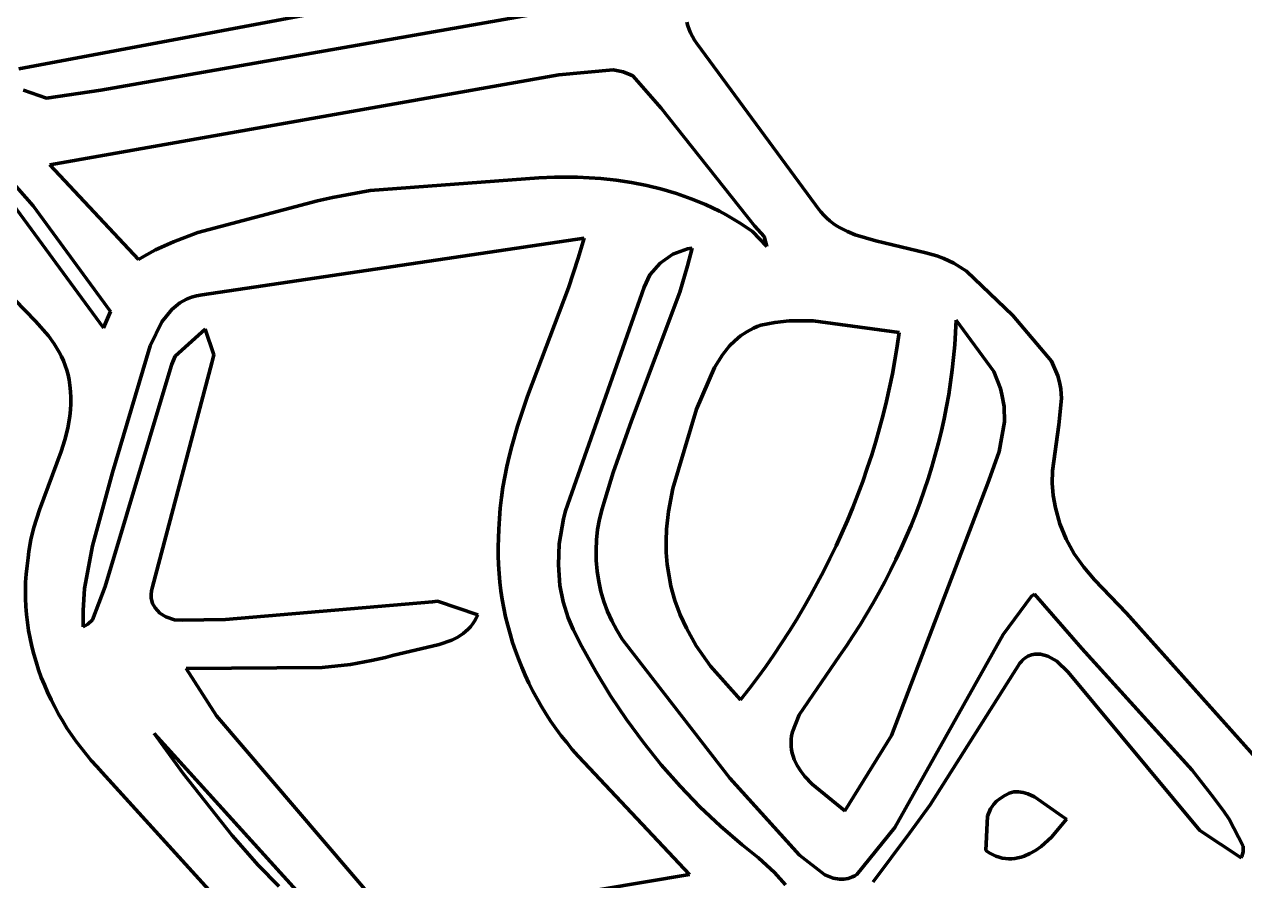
# Model space of a CAD drawing. Header units: millimetres. Extents: x 0 to 14, y 0 to 17.6.
# Drawn here: x 0.884 to 2.643, y 11.854 to 13.089 of the extents above; entities that cross this region are included whole.
import ezdxf

# ---------------------------------------------------------------- set-up
doc = ezdxf.new("R2010")
doc.units = ezdxf.units.MM
doc.layers.add('color#010506ff', color=7, linetype='CONTINUOUS', lineweight=100)
doc.layers.add('color#ffffffff', color=7, linetype='CONTINUOUS', lineweight=100)

msp = doc.modelspace()

# ---------------------------------------------------------------- linework, layer by layer
at = {"layer": 'color#010506ff'}
for p, q in [((1.4916, 13.1409), (0.8755, 13.0252)), ((0.9936, 12.9943), (1.6683, 13.1127)), ((1.839, 13.0926), (1.8405, 13.0873)), ((1.8405, 13.0873), (1.8423, 13.082)), ((1.8423, 13.082), (1.8445, 13.0768)), ((1.8445, 13.0768), (1.8471, 13.0716)), ((1.8471, 13.0716), (1.85, 13.0665)), ((1.85, 13.0665), (1.8534, 13.0615)), ((1.8534, 13.0615), (2.0247, 12.8288)), ((1.7326, 13.0234), (1.6543, 13.0162)), ((1.7471, 13.0205), (1.7326, 13.0234)), ((1.6543, 13.0162), (0.9202, 12.8866)), ((1.7578, 13.0166), (1.7471, 13.0205)), ((1.7613, 13.0149), (1.7578, 13.0166)), ((1.8022, 12.9685), (1.7613, 13.0149)), ((0.8822, 12.9945), (0.9155, 12.9827)), ((0.9155, 12.9827), (0.9936, 12.9943)), ((1.9364, 12.7985), (1.8022, 12.9685)), ((0.9202, 12.8866), (1.0481, 12.75)), ((0.8961, 12.8276), (0.8537, 12.8756)), ((1.3824, 12.8494), (1.6256, 12.868)), ((1.6256, 12.868), (1.6479, 12.8688)), ((1.6479, 12.8688), (1.6815, 12.8686)), ((1.6815, 12.8686), (1.715, 12.8666)), ((1.715, 12.8666), (1.7372, 12.8642)), ((0.8511, 12.8512), (0.9979, 12.6512)), ((1.3278, 12.8395), (1.3824, 12.8494)), ((1.7372, 12.8642), (1.7594, 12.8609)), ((1.7594, 12.8609), (1.7813, 12.8566)), ((1.7813, 12.8566), (1.8029, 12.8513)), ((1.8029, 12.8513), (1.8243, 12.845)), ((1.1335, 12.7888), (1.3062, 12.8345)), ((1.3062, 12.8345), (1.3278, 12.8395)), ((1.8243, 12.845), (1.8453, 12.8377)), ((1.8453, 12.8377), (1.8659, 12.8292)), ((1.008, 12.6748), (0.8961, 12.8276)), ((1.8659, 12.8292), (1.876, 12.8245)), ((1.876, 12.8245), (1.886, 12.8196)), ((1.886, 12.8196), (1.8958, 12.8143)), ((1.8958, 12.8143), (1.9055, 12.8088)), ((2.0247, 12.8288), (2.0284, 12.8234)), ((2.0284, 12.8234), (2.0323, 12.8185)), ((2.0323, 12.8185), (2.0364, 12.8139)), ((2.0364, 12.8139), (2.0408, 12.8096)), ((1.9055, 12.8088), (1.9151, 12.8029)), ((1.9151, 12.8029), (1.9245, 12.7967)), ((1.9245, 12.7967), (1.9338, 12.7902)), ((1.9504, 12.7833), (1.9364, 12.7985)), ((2.0408, 12.8096), (2.0453, 12.8057)), ((2.0453, 12.8057), (2.0501, 12.802)), ((2.0501, 12.802), (2.055, 12.7987)), ((2.055, 12.7987), (2.0601, 12.7956)), ((2.0601, 12.7956), (2.0708, 12.7902)), ((1.0985, 12.7755), (1.1335, 12.7888)), ((1.6907, 12.7809), (1.1398, 12.6988)), ((1.6824, 12.7519), (1.6907, 12.7809)), ((1.9338, 12.7902), (1.9546, 12.7687)), ((1.9546, 12.7687), (1.9504, 12.7833)), ((2.0708, 12.7902), (2.082, 12.7857)), ((2.082, 12.7857), (2.1117, 12.777)), ((2.1117, 12.777), (2.1837, 12.7595)), ((1.0563, 12.7548), (1.0729, 12.7638)), ((1.0729, 12.7638), (1.0985, 12.7755)), ((1.8402, 12.7652), (1.8188, 12.7576)), ((1.8401, 12.7406), (1.8466, 12.7662)), ((1.8466, 12.7662), (1.8402, 12.7652)), ((2.1837, 12.7595), (2.1891, 12.7583)), ((1.0481, 12.75), (1.0563, 12.7548)), ((1.6682, 12.7089), (1.6824, 12.7519)), ((1.8003, 12.7448), (1.7858, 12.7276)), ((1.8188, 12.7576), (1.8003, 12.7448)), ((2.1891, 12.7583), (2.1997, 12.7554)), ((2.1997, 12.7554), (2.2098, 12.7516)), ((2.2098, 12.7516), (2.2243, 12.7445)), ((2.2243, 12.7445), (2.2424, 12.733)), ((1.7858, 12.7276), (1.7776, 12.71)), ((1.8288, 12.7027), (1.8401, 12.7406)), ((2.2424, 12.733), (2.309, 12.6693)), ((0.8998, 12.6611), (0.8393, 12.7224)), ((1.6093, 12.5526), (1.6682, 12.7089)), ((1.7776, 12.71), (1.664, 12.3873)), ((1.1175, 12.6929), (1.1077, 12.6874)), ((1.1245, 12.6957), (1.1175, 12.6929)), ((1.1319, 12.6977), (1.1245, 12.6957)), ((1.1398, 12.6988), (1.1319, 12.6977)), ((1.7591, 12.5173), (1.8288, 12.7027)), ((0.9979, 12.6512), (1.008, 12.6748)), ((1.0961, 12.6777), (1.0816, 12.6598)), ((1.1077, 12.6874), (1.0961, 12.6777)), ((0.9183, 12.6396), (0.8998, 12.6611)), ((1.0816, 12.6598), (1.0651, 12.6253)), ((1.9455, 12.6551), (1.9402, 12.6531)), ((1.9661, 12.6591), (1.9455, 12.6551)), ((1.9867, 12.6613), (1.9661, 12.6591)), ((2.0213, 12.6616), (1.9867, 12.6613)), ((2.1453, 12.6447), (2.0213, 12.6616)), ((2.2274, 12.6625), (2.2266, 12.6445)), ((2.2819, 12.5885), (2.2274, 12.6625)), ((2.309, 12.6693), (2.3648, 12.6031)), ((0.9265, 12.6283), (0.9183, 12.6396)), ((1.1012, 12.6105), (1.1444, 12.6496)), ((1.1444, 12.6496), (1.1568, 12.6123)), ((1.9164, 12.6396), (1.9082, 12.6327)), ((1.9254, 12.6457), (1.9164, 12.6396)), ((1.9351, 12.6509), (1.9254, 12.6457)), ((1.9402, 12.6531), (1.9351, 12.6509)), ((2.1424, 12.6247), (2.1453, 12.6447)), ((2.2266, 12.6445), (2.2254, 12.6266)), ((0.9337, 12.6163), (0.9265, 12.6283)), ((1.0651, 12.6253), (1.0105, 12.4427)), ((1.9006, 12.6252), (1.8904, 12.6126)), ((1.9082, 12.6327), (1.9006, 12.6252)), ((2.1392, 12.6048), (2.1424, 12.6247)), ((2.2254, 12.6266), (2.2238, 12.6087)), ((0.9369, 12.6101), (0.9337, 12.6163)), ((0.9399, 12.6038), (0.9369, 12.6101)), ((0.9425, 12.5972), (0.9399, 12.6038)), ((1.1541, 12.6007), (1.0682, 12.2777)), ((1.0961, 12.5988), (1.1012, 12.6105)), ((1.1568, 12.6123), (1.1541, 12.6007)), ((1.8904, 12.6126), (1.8787, 12.5942)), ((2.1355, 12.585), (2.1392, 12.6048)), ((2.2238, 12.6087), (2.2218, 12.5908)), ((2.3648, 12.6031), (2.3739, 12.5823)), ((0.9447, 12.5904), (0.9425, 12.5972)), ((0.9466, 12.5835), (0.9447, 12.5904)), ((0.9481, 12.5763), (0.9466, 12.5835)), ((1, 12.2779), (1.0954, 12.5962)), ((1.0954, 12.5962), (1.0961, 12.5988)), ((1.8787, 12.5942), (1.8529, 12.5339)), ((2.1315, 12.5652), (2.1355, 12.585)), ((2.2218, 12.5908), (2.2194, 12.5731)), ((2.2913, 12.5639), (2.2819, 12.5885)), ((0.9492, 12.5688), (0.9481, 12.5763)), ((0.9502, 12.5597), (0.9492, 12.5688)), ((2.2194, 12.5731), (2.2167, 12.5553)), ((2.3739, 12.5823), (2.3766, 12.5729)), ((2.3766, 12.5729), (2.3783, 12.5635)), ((0.9506, 12.5507), (0.9502, 12.5597)), ((0.9505, 12.5417), (0.9506, 12.5507)), ((1.5949, 12.5095), (1.6093, 12.5526)), ((2.1271, 12.5456), (2.1315, 12.5652)), ((2.2167, 12.5553), (2.2135, 12.5377)), ((2.2935, 12.5553), (2.2913, 12.5639)), ((2.2967, 12.5378), (2.2935, 12.5553)), ((2.3793, 12.5494), (2.3754, 12.5116)), ((2.3783, 12.5635), (2.3793, 12.5494)), ((0.9491, 12.5241), (0.95, 12.5329)), ((0.95, 12.5329), (0.9505, 12.5417)), ((1.8529, 12.5339), (1.8186, 12.4196)), ((2.1223, 12.526), (2.1271, 12.5456)), ((2.2135, 12.5377), (2.21, 12.5201)), ((2.2972, 12.5159), (2.2967, 12.5378)), ((0.9461, 12.5068), (0.9478, 12.5154)), ((0.9478, 12.5154), (0.9491, 12.5241)), ((1.7326, 12.4425), (1.7591, 12.5173)), ((2.1171, 12.5065), (2.1223, 12.526)), ((2.21, 12.5201), (2.2061, 12.5026)), ((2.2894, 12.4727), (2.2972, 12.5159)), ((0.9419, 12.4897), (0.9461, 12.5068)), ((1.5866, 12.4805), (1.5949, 12.5095)), ((2.1115, 12.4872), (2.1171, 12.5065)), ((2.2061, 12.5026), (2.2019, 12.4852)), ((2.3754, 12.5116), (2.3663, 12.4452)), ((0.9367, 12.4727), (0.9419, 12.4897)), ((1.5828, 12.4658), (1.5866, 12.4805)), ((2.1056, 12.4679), (2.1115, 12.4872)), ((2.2019, 12.4852), (2.1973, 12.4679)), ((0.9052, 12.3889), (0.9367, 12.4727)), ((1.5795, 12.4511), (1.5828, 12.4658)), ((2.0993, 12.4488), (2.1056, 12.4679)), ((2.1973, 12.4679), (2.1923, 12.4507)), ((2.2745, 12.4312), (2.2894, 12.4727)), ((1.0105, 12.4427), (0.9817, 12.3366)), ((1.5764, 12.4363), (1.5795, 12.4511)), ((1.7214, 12.4045), (1.7326, 12.4425)), ((2.0927, 12.4298), (2.0993, 12.4488)), ((2.1923, 12.4507), (2.187, 12.4336)), ((2.3663, 12.4452), (2.366, 12.4271)), ((1.5738, 12.4214), (1.5764, 12.4363)), ((2.0857, 12.4109), (2.0927, 12.4298)), ((2.134, 12.063), (2.2745, 12.4312)), ((2.187, 12.4336), (2.1814, 12.4166)), ((2.366, 12.4271), (2.3675, 12.4092)), ((1.5717, 12.4064), (1.5738, 12.4214)), ((1.8186, 12.4196), (1.8125, 12.3861)), ((2.0783, 12.3921), (2.0857, 12.4109)), ((2.1814, 12.4166), (2.1754, 12.3997)), ((2.3675, 12.4092), (2.3706, 12.3916)), ((1.5687, 12.3761), (1.57, 12.3913)), ((1.57, 12.3913), (1.5717, 12.4064)), ((1.713, 12.3754), (1.7167, 12.3901)), ((1.7167, 12.3901), (1.7214, 12.4045)), ((2.0706, 12.3735), (2.0783, 12.3921)), ((2.1754, 12.3997), (2.1691, 12.3829)), ((2.3706, 12.3916), (2.3771, 12.3686)), ((0.8972, 12.3633), (0.9052, 12.3889)), ((1.568, 12.3607), (1.5687, 12.3761)), ((1.661, 12.3757), (1.655, 12.3399)), ((1.664, 12.3873), (1.661, 12.3757)), ((1.7103, 12.3605), (1.713, 12.3754)), ((1.8125, 12.3861), (1.8098, 12.3609)), ((2.0625, 12.3551), (2.0706, 12.3735)), ((2.1691, 12.3829), (2.1625, 12.3662)), ((0.893, 12.346), (0.8972, 12.3633)), ((1.5673, 12.348), (1.568, 12.3607)), ((1.7086, 12.3455), (1.7103, 12.3605)), ((1.8098, 12.3609), (1.8091, 12.344)), ((2.0542, 12.3367), (2.0625, 12.3551)), ((2.1625, 12.3662), (2.1555, 12.3497)), ((2.3771, 12.3686), (2.3862, 12.3464)), ((0.89, 12.3285), (0.8913, 12.3373)), ((0.8913, 12.3373), (0.893, 12.346)), ((0.9817, 12.3366), (0.9705, 12.275)), ((1.5669, 12.3352), (1.5673, 12.348)), ((1.655, 12.3399), (1.6537, 12.3096)), ((1.708, 12.3305), (1.7086, 12.3455)), ((1.8091, 12.344), (1.8094, 12.327)), ((2.0454, 12.3186), (2.0542, 12.3367)), ((2.1555, 12.3497), (2.1482, 12.3333)), ((2.3862, 12.3464), (2.3977, 12.3254)), ((0.8874, 12.3078), (0.8891, 12.3196)), ((0.8891, 12.3196), (0.89, 12.3285)), ((1.5669, 12.3225), (1.5669, 12.3352)), ((1.5673, 12.3097), (1.5669, 12.3225)), ((1.7083, 12.3154), (1.708, 12.3305)), ((1.8094, 12.327), (1.8108, 12.31)), ((2.1482, 12.3333), (2.1406, 12.3171)), ((2.3977, 12.3254), (2.4114, 12.3058)), ((0.8861, 12.2961), (0.8874, 12.3078)), ((1.5681, 12.297), (1.5673, 12.3097)), ((1.6537, 12.3096), (1.656, 12.2795)), ((1.7096, 12.3004), (1.7083, 12.3154)), ((1.8108, 12.31), (1.8133, 12.293)), ((2.0364, 12.3006), (2.0454, 12.3186)), ((2.1406, 12.3171), (2.1327, 12.301)), ((2.4114, 12.3058), (2.4272, 12.2877)), ((0.885, 12.2726), (0.8853, 12.2844)), ((0.8853, 12.2844), (0.8861, 12.2961)), ((1.5692, 12.2844), (1.5681, 12.297)), ((1.5708, 12.2718), (1.5692, 12.2844)), ((1.7119, 12.2855), (1.7096, 12.3004)), ((1.7152, 12.2708), (1.7119, 12.2855)), ((1.8133, 12.293), (1.8161, 12.2786)), ((2.027, 12.2827), (2.0364, 12.3006)), ((2.1245, 12.285), (2.116, 12.2692)), ((2.1327, 12.301), (2.1245, 12.285)), ((2.4272, 12.2877), (2.4732, 12.2397)), ((0.8851, 12.2609), (0.885, 12.2726)), ((0.9705, 12.275), (0.9682, 12.2437)), ((0.9817, 12.2301), (1, 12.2779)), ((1.0667, 12.2719), (1.0662, 12.2664)), ((1.0662, 12.2664), (1.0665, 12.2612)), ((1.0682, 12.2777), (1.0667, 12.2719)), ((1.5727, 12.2592), (1.5708, 12.2718)), ((1.656, 12.2795), (1.6607, 12.2558)), ((1.7194, 12.2563), (1.7152, 12.2708)), ((1.8161, 12.2786), (1.8218, 12.2577)), ((2.0173, 12.265), (2.027, 12.2827)), ((2.116, 12.2692), (2.1072, 12.2535)), ((2.3405, 12.2669), (2.3359, 12.2642)), ((2.4085, 12.1886), (2.3405, 12.2669)), ((0.8856, 12.2493), (0.8851, 12.2609)), ((0.8865, 12.2376), (0.8856, 12.2493)), ((1.0665, 12.2612), (1.0685, 12.2538)), ((1.0685, 12.2538), (1.0721, 12.2472)), ((1.1736, 12.2307), (1.4722, 12.2559)), ((1.4722, 12.2559), (1.4796, 12.2568)), ((1.4796, 12.2568), (1.5375, 12.2372)), ((1.575, 12.2467), (1.5727, 12.2592)), ((1.6607, 12.2558), (1.668, 12.2328)), ((1.7246, 12.2421), (1.7194, 12.2563)), ((1.8218, 12.2577), (1.8293, 12.2374)), ((2.0073, 12.2475), (2.0173, 12.265)), ((2.1072, 12.2535), (2.0981, 12.2381)), ((2.3359, 12.2642), (2.2952, 12.2088)), ((0.8879, 12.226), (0.8865, 12.2376)), ((0.9682, 12.2437), (0.9685, 12.2199)), ((1.0721, 12.2472), (1.0789, 12.2398)), ((1.0789, 12.2398), (1.0876, 12.2342)), ((1.0876, 12.2342), (1.1003, 12.2302)), ((1.5352, 12.2324), (1.5326, 12.2279)), ((1.5375, 12.2372), (1.5352, 12.2324)), ((1.5776, 12.2343), (1.575, 12.2467)), ((1.5806, 12.2219), (1.5776, 12.2343)), ((1.668, 12.2328), (1.6752, 12.2161)), ((1.7308, 12.2284), (1.7246, 12.2421)), ((1.8293, 12.2374), (1.8384, 12.2178)), ((1.997, 12.2302), (2.0073, 12.2475)), ((2.0981, 12.2381), (2.0888, 12.2228)), ((2.4732, 12.2397), (2.75, 11.9295)), ((0.8896, 12.2145), (0.8879, 12.226)), ((0.8917, 12.203), (0.8896, 12.2145)), ((0.9685, 12.2199), (0.9749, 12.2237)), ((0.9749, 12.2237), (0.9817, 12.2301)), ((1.1003, 12.2302), (1.1111, 12.2297)), ((1.1111, 12.2297), (1.1736, 12.2307)), ((1.5235, 12.2164), (1.52, 12.2132)), ((1.5268, 12.2199), (1.5235, 12.2164)), ((1.5298, 12.2237), (1.5268, 12.2199)), ((1.5326, 12.2279), (1.5298, 12.2237)), ((1.584, 12.2097), (1.5806, 12.2219)), ((1.6752, 12.2161), (1.6877, 12.1916)), ((1.7379, 12.215), (1.7308, 12.2284)), ((1.7459, 12.2022), (1.7379, 12.215)), ((1.8384, 12.2178), (1.8526, 12.1927)), ((1.9864, 12.2131), (1.997, 12.2302)), ((2.0888, 12.2228), (2.0791, 12.2076)), ((0.8943, 12.1917), (0.8917, 12.203)), ((1.5001, 12.2008), (1.4819, 12.1943)), ((1.5086, 12.2051), (1.5001, 12.2008)), ((1.5164, 12.2102), (1.5086, 12.2051)), ((1.52, 12.2132), (1.5164, 12.2102)), ((1.5877, 12.1975), (1.584, 12.2097)), ((1.5917, 12.1855), (1.5877, 12.1975)), ((1.7503, 12.196), (1.7459, 12.2022)), ((1.9008, 12.0017), (1.7503, 12.196)), ((1.9643, 12.1794), (1.9755, 12.1961)), ((1.9755, 12.1961), (1.9864, 12.2131)), ((2.0791, 12.2076), (2.0692, 12.1927)), ((2.2952, 12.2088), (2.1389, 11.9303)), ((0.8972, 12.1804), (0.8943, 12.1917)), ((0.9004, 12.1692), (0.8972, 12.1804)), ((1.4147, 12.1785), (1.4046, 12.1758)), ((1.4819, 12.1943), (1.4147, 12.1785)), ((1.5961, 12.1735), (1.5917, 12.1855)), ((1.6877, 12.1916), (1.7076, 12.1556)), ((1.8526, 12.1927), (1.8733, 12.163)), ((1.9527, 12.1628), (1.9643, 12.1794)), ((2.0692, 12.1927), (2.059, 12.1779)), ((2.3309, 12.1775), (2.3359, 12.1795)), ((2.3359, 12.1795), (2.3411, 12.1806)), ((2.3411, 12.1806), (2.3491, 12.1804)), ((2.3491, 12.1804), (2.3598, 12.1774)), ((2.5677, 12.013), (2.4085, 12.1886)), ((0.9041, 12.158), (0.9004, 12.1692)), ((1.313, 12.161), (1.1167, 12.1596)), ((1.3539, 12.1657), (1.313, 12.161)), ((1.3844, 12.1711), (1.3539, 12.1657)), ((1.4046, 12.1758), (1.3844, 12.1711)), ((1.6008, 12.1617), (1.5961, 12.1735)), ((1.6059, 12.1501), (1.6008, 12.1617)), ((1.8733, 12.163), (1.9165, 12.1144)), ((1.941, 12.1465), (1.9527, 12.1628)), ((2.059, 12.1779), (2.0011, 12.0931)), ((2.19, 11.9632), (2.3193, 12.1674)), ((2.3193, 12.1674), (2.3215, 12.17)), ((2.3215, 12.17), (2.3237, 12.1724)), ((2.3237, 12.1724), (2.3261, 12.1744)), ((2.3261, 12.1744), (2.3309, 12.1775)), ((2.3598, 12.1774), (2.3725, 12.1703)), ((2.3725, 12.1703), (2.3891, 12.1543)), ((0.908, 12.147), (0.9041, 12.158)), ((0.9124, 12.1362), (0.908, 12.147)), ((1.1167, 12.1596), (1.1606, 12.0915)), ((1.6113, 12.1386), (1.6059, 12.1501)), ((1.7076, 12.1556), (1.7291, 12.1205)), ((1.9289, 12.1303), (1.941, 12.1465)), ((2.3891, 12.1543), (2.5788, 11.9262)), ((0.917, 12.1254), (0.9124, 12.1362)), ((0.922, 12.1148), (0.917, 12.1254)), ((1.617, 12.1272), (1.6113, 12.1386)), ((1.623, 12.116), (1.617, 12.1272)), ((1.9165, 12.1144), (1.9289, 12.1303)), ((0.9273, 12.1044), (0.922, 12.1148)), ((1.6294, 12.105), (1.623, 12.116)), ((1.7291, 12.1205), (1.752, 12.0863)), ((0.9329, 12.094), (0.9273, 12.1044)), ((0.9388, 12.0839), (0.9329, 12.094)), ((1.1606, 12.0915), (1.3912, 11.8217)), ((1.636, 12.0941), (1.6294, 12.105)), ((1.643, 12.0835), (1.636, 12.0941)), ((2.0011, 12.0931), (1.9912, 12.0682)), ((0.945, 12.0739), (0.9388, 12.0839)), ((0.9515, 12.0642), (0.945, 12.0739)), ((1.6503, 12.073), (1.643, 12.0835)), ((1.6578, 12.0628), (1.6503, 12.073)), ((1.752, 12.0863), (1.7763, 12.0531)), ((0.9583, 12.0546), (0.9515, 12.0642)), ((1.0708, 12.0662), (1.1125, 12.0085)), ((1.3471, 11.7615), (1.0708, 12.0662)), ((1.6657, 12.0528), (1.6578, 12.0628)), ((1.9895, 12.0576), (1.9893, 12.0524)), ((1.9901, 12.0628), (1.9895, 12.0576)), ((1.9912, 12.0682), (1.9901, 12.0628)), ((2.0668, 11.9544), (2.134, 12.063)), ((0.9653, 12.0452), (0.9583, 12.0546)), ((0.9726, 12.036), (0.9653, 12.0452)), ((1.6738, 12.043), (1.6657, 12.0528)), ((1.6822, 12.0334), (1.6738, 12.043)), ((1.7763, 12.0531), (1.802, 12.021)), ((1.9893, 12.0524), (1.9895, 12.0474)), ((1.9895, 12.0474), (1.9901, 12.0426)), ((1.9901, 12.0426), (1.9911, 12.0378)), ((1.9911, 12.0378), (1.9924, 12.0332)), ((0.9801, 12.027), (0.9726, 12.036)), ((0.9879, 12.0183), (0.9801, 12.027)), ((1.6909, 12.0241), (1.6822, 12.0334)), ((1.843, 11.8624), (1.6909, 12.0241)), ((1.802, 12.021), (1.8292, 11.9901)), ((1.9924, 12.0332), (1.994, 12.0287)), ((1.994, 12.0287), (1.9981, 12.02)), ((1.9981, 12.02), (2.0033, 12.0117)), ((0.9959, 12.0098), (0.9879, 12.0183)), ((1.2361, 11.7458), (0.9959, 12.0098)), ((1.1125, 12.0085), (1.1831, 11.9189)), ((2.0033, 12.0117), (2.0094, 12.0038)), ((2.0094, 12.0038), (2.0198, 11.9927)), ((2.5953, 11.9782), (2.5677, 12.013)), ((1.8292, 11.9901), (1.8577, 11.9604)), ((2.0017, 11.8904), (1.9008, 12.0017)), ((2.0198, 11.9927), (2.0668, 11.9544)), ((2.2858, 11.9684), (2.2816, 11.9642)), ((2.2907, 11.9721), (2.2858, 11.9684)), ((2.2935, 11.9737), (2.2907, 11.9721)), ((2.2969, 11.9762), (2.2935, 11.9737)), ((2.3003, 11.9782), (2.2969, 11.9762)), ((2.3038, 11.9797), (2.3003, 11.9782)), ((2.3072, 11.9808), (2.3038, 11.9797)), ((2.3106, 11.9816), (2.3072, 11.9808)), ((2.3139, 11.9819), (2.3106, 11.9816)), ((2.3173, 11.982), (2.3139, 11.9819)), ((2.324, 11.9811), (2.3173, 11.982)), ((2.3307, 11.9791), (2.324, 11.9811)), ((2.3406, 11.9745), (2.3307, 11.9791)), ((2.3809, 11.946), (2.3406, 11.9745)), ((2.6129, 11.9543), (2.5953, 11.9782)), ((1.8577, 11.9604), (1.8875, 11.9321)), ((2.1602, 11.9224), (2.19, 11.9632)), ((2.2769, 11.9572), (2.2727, 11.9468)), ((2.2816, 11.9642), (2.2769, 11.9572)), ((2.6214, 11.9422), (2.6129, 11.9543)), ((1.8875, 11.9321), (1.9187, 11.9052)), ((2.2727, 11.9468), (2.2703, 11.897)), ((2.3648, 11.9162), (2.3866, 11.9424)), ((2.3866, 11.9424), (2.3809, 11.946)), ((2.6416, 11.9034), (2.6214, 11.9422)), ((1.1831, 11.9189), (1.2208, 11.8762)), ((2.1389, 11.9303), (2.0842, 11.8626)), ((2.1078, 11.8518), (2.1602, 11.9224)), ((2.35, 11.903), (2.3648, 11.9162)), ((2.5788, 11.9262), (2.6385, 11.8865)), ((1.9187, 11.9052), (1.9423, 11.8864)), ((2.2703, 11.897), (2.2751, 11.8939)), ((2.3339, 11.8927), (2.3421, 11.8974)), ((2.3421, 11.8974), (2.35, 11.903)), ((2.6414, 11.8951), (2.6416, 11.9034)), ((1.9423, 11.8864), (1.9653, 11.8652)), ((2.0382, 11.8622), (2.0017, 11.8904)), ((2.2751, 11.8939), (2.2798, 11.8913)), ((2.2798, 11.8913), (2.2846, 11.8892)), ((2.2846, 11.8892), (2.2893, 11.8875)), ((2.2893, 11.8875), (2.2939, 11.8863)), ((2.2939, 11.8863), (2.2985, 11.8856)), ((2.2985, 11.8856), (2.3031, 11.8852)), ((2.3031, 11.8852), (2.3077, 11.8853)), ((2.3077, 11.8853), (2.3122, 11.8857)), ((2.3122, 11.8857), (2.3166, 11.8865)), ((2.3166, 11.8865), (2.321, 11.8876)), ((2.321, 11.8876), (2.3254, 11.889)), ((2.3254, 11.889), (2.3339, 11.8927)), ((2.6385, 11.8865), (2.6395, 11.8887)), ((2.6395, 11.8887), (2.6414, 11.8951)), ((1.2208, 11.8762), (1.2504, 11.8455)), ((1.5111, 11.8071), (1.843, 11.8624)), ((1.9653, 11.8652), (1.9814, 11.8478)), ((2.0501, 11.8574), (2.0382, 11.8622)), ((2.0842, 11.8626), (2.0811, 11.8607)), ((2.0593, 11.8557), (2.0501, 11.8574)), ((2.0655, 11.8558), (2.0593, 11.8557)), ((2.0717, 11.8568), (2.0655, 11.8558)), ((2.078, 11.8591), (2.0717, 11.8568)), ((2.0811, 11.8607), (2.078, 11.8591))]:
    msp.add_line(p, q, dxfattribs=at)
at = {"layer": 'color#ffffffff'}
for p, q in [((0.8755, 13.0252), (1.4916, 13.1409)), ((1.6683, 13.1127), (0.9936, 12.9943)), ((1.8405, 13.0873), (1.839, 13.0926)), ((1.8423, 13.082), (1.8405, 13.0873)), ((1.8445, 13.0768), (1.8423, 13.082)), ((1.8471, 13.0716), (1.8445, 13.0768)), ((1.85, 13.0665), (1.8471, 13.0716)), ((1.8534, 13.0615), (1.85, 13.0665)), ((2.0247, 12.8288), (1.8534, 13.0615)), ((1.6543, 13.0162), (1.7326, 13.0234)), ((1.7326, 13.0234), (1.7471, 13.0205)), ((0.9202, 12.8866), (1.6543, 13.0162)), ((1.7471, 13.0205), (1.7578, 13.0166)), ((1.7578, 13.0166), (1.7613, 13.0149)), ((1.7613, 13.0149), (1.8022, 12.9685)), ((0.9155, 12.9827), (0.8822, 12.9945)), ((0.9936, 12.9943), (0.9155, 12.9827)), ((1.8022, 12.9685), (1.9364, 12.7985)), ((1.0481, 12.75), (0.9202, 12.8866)), ((0.8537, 12.8756), (0.8961, 12.8276)), ((1.6256, 12.868), (1.3824, 12.8494)), ((1.6479, 12.8688), (1.6256, 12.868)), ((1.6815, 12.8686), (1.6479, 12.8688)), ((1.715, 12.8666), (1.6815, 12.8686)), ((1.7372, 12.8642), (1.715, 12.8666)), ((0.9979, 12.6512), (0.8511, 12.8512)), ((1.3824, 12.8494), (1.3278, 12.8395)), ((1.7594, 12.8609), (1.7372, 12.8642)), ((1.7813, 12.8566), (1.7594, 12.8609)), ((1.8029, 12.8513), (1.7813, 12.8566)), ((1.8243, 12.845), (1.8029, 12.8513)), ((1.3062, 12.8345), (1.1335, 12.7888)), ((1.3278, 12.8395), (1.3062, 12.8345)), ((1.8453, 12.8377), (1.8243, 12.845)), ((1.8659, 12.8292), (1.8453, 12.8377)), ((0.8961, 12.8276), (1.008, 12.6748)), ((1.876, 12.8245), (1.8659, 12.8292)), ((1.886, 12.8196), (1.876, 12.8245)), ((1.8958, 12.8143), (1.886, 12.8196)), ((1.9055, 12.8088), (1.8958, 12.8143)), ((2.0284, 12.8234), (2.0247, 12.8288)), ((2.0323, 12.8185), (2.0284, 12.8234)), ((2.0364, 12.8139), (2.0323, 12.8185)), ((2.0408, 12.8096), (2.0364, 12.8139)), ((1.9151, 12.8029), (1.9055, 12.8088)), ((1.9245, 12.7967), (1.9151, 12.8029)), ((1.9338, 12.7902), (1.9245, 12.7967)), ((1.9364, 12.7985), (1.9504, 12.7833)), ((2.0453, 12.8057), (2.0408, 12.8096)), ((2.0501, 12.802), (2.0453, 12.8057)), ((2.055, 12.7987), (2.0501, 12.802)), ((2.0601, 12.7956), (2.055, 12.7987)), ((2.0708, 12.7902), (2.0601, 12.7956)), ((1.1335, 12.7888), (1.0985, 12.7755)), ((1.1398, 12.6988), (1.6907, 12.7809)), ((1.6907, 12.7809), (1.6824, 12.7519)), ((1.9546, 12.7687), (1.9338, 12.7902)), ((1.9504, 12.7833), (1.9546, 12.7687)), ((2.082, 12.7857), (2.0708, 12.7902)), ((2.1117, 12.777), (2.082, 12.7857)), ((2.1837, 12.7595), (2.1117, 12.777)), ((1.0729, 12.7638), (1.0563, 12.7548)), ((1.0985, 12.7755), (1.0729, 12.7638)), ((1.8188, 12.7576), (1.8402, 12.7652)), ((1.8466, 12.7662), (1.8401, 12.7406)), ((1.8402, 12.7652), (1.8466, 12.7662)), ((2.1891, 12.7583), (2.1837, 12.7595)), ((1.0563, 12.7548), (1.0481, 12.75)), ((1.6824, 12.7519), (1.6682, 12.7089)), ((1.7858, 12.7276), (1.8003, 12.7448)), ((1.8003, 12.7448), (1.8188, 12.7576)), ((2.1997, 12.7554), (2.1891, 12.7583)), ((2.2098, 12.7516), (2.1997, 12.7554)), ((2.2243, 12.7445), (2.2098, 12.7516)), ((2.2424, 12.733), (2.2243, 12.7445)), ((1.7776, 12.71), (1.7858, 12.7276)), ((1.8401, 12.7406), (1.8288, 12.7027)), ((2.309, 12.6693), (2.2424, 12.733)), ((0.8393, 12.7224), (0.8998, 12.6611)), ((1.6682, 12.7089), (1.6093, 12.5526)), ((1.664, 12.3873), (1.7776, 12.71)), ((1.1077, 12.6874), (1.1175, 12.6929)), ((1.1175, 12.6929), (1.1245, 12.6957)), ((1.1245, 12.6957), (1.1319, 12.6977)), ((1.1319, 12.6977), (1.1398, 12.6988)), ((1.8288, 12.7027), (1.7591, 12.5173)), ((1.008, 12.6748), (0.9979, 12.6512)), ((1.0816, 12.6598), (1.0961, 12.6777)), ((1.0961, 12.6777), (1.1077, 12.6874)), ((0.8998, 12.6611), (0.9183, 12.6396)), ((1.0651, 12.6253), (1.0816, 12.6598)), ((1.9402, 12.6531), (1.9455, 12.6551)), ((1.9455, 12.6551), (1.9661, 12.6591)), ((1.9661, 12.6591), (1.9867, 12.6613)), ((1.9867, 12.6613), (2.0213, 12.6616)), ((2.0213, 12.6616), (2.1453, 12.6447)), ((2.2266, 12.6445), (2.2274, 12.6625)), ((2.2274, 12.6625), (2.2819, 12.5885)), ((2.3648, 12.6031), (2.309, 12.6693)), ((0.9183, 12.6396), (0.9265, 12.6283)), ((1.1444, 12.6496), (1.1012, 12.6105)), ((1.1568, 12.6123), (1.1444, 12.6496)), ((1.9082, 12.6327), (1.9164, 12.6396)), ((1.9164, 12.6396), (1.9254, 12.6457)), ((1.9254, 12.6457), (1.9351, 12.6509)), ((1.9351, 12.6509), (1.9402, 12.6531)), ((2.1453, 12.6447), (2.1424, 12.6247)), ((2.2254, 12.6266), (2.2266, 12.6445)), ((0.9265, 12.6283), (0.9337, 12.6163)), ((1.0105, 12.4427), (1.0651, 12.6253)), ((1.8904, 12.6126), (1.9006, 12.6252)), ((1.9006, 12.6252), (1.9082, 12.6327)), ((2.1424, 12.6247), (2.1392, 12.6048)), ((2.2238, 12.6087), (2.2254, 12.6266)), ((0.9337, 12.6163), (0.9369, 12.6101)), ((0.9369, 12.6101), (0.9399, 12.6038)), ((0.9399, 12.6038), (0.9425, 12.5972)), ((1.0682, 12.2777), (1.1541, 12.6007)), ((1.1012, 12.6105), (1.0961, 12.5988)), ((1.1541, 12.6007), (1.1568, 12.6123)), ((1.8787, 12.5942), (1.8904, 12.6126)), ((2.1392, 12.6048), (2.1355, 12.585)), ((2.2218, 12.5908), (2.2238, 12.6087)), ((2.3739, 12.5823), (2.3648, 12.6031)), ((0.9425, 12.5972), (0.9447, 12.5904)), ((0.9447, 12.5904), (0.9466, 12.5835)), ((0.9466, 12.5835), (0.9481, 12.5763)), ((1.0954, 12.5962), (1, 12.2779)), ((1.0961, 12.5988), (1.0954, 12.5962)), ((1.8529, 12.5339), (1.8787, 12.5942)), ((2.1355, 12.585), (2.1315, 12.5652)), ((2.2194, 12.5731), (2.2218, 12.5908)), ((2.2819, 12.5885), (2.2913, 12.5639)), ((0.9481, 12.5763), (0.9492, 12.5688)), ((0.9492, 12.5688), (0.9502, 12.5597)), ((2.2167, 12.5553), (2.2194, 12.5731)), ((2.3766, 12.5729), (2.3739, 12.5823)), ((2.3783, 12.5635), (2.3766, 12.5729)), ((0.9502, 12.5597), (0.9506, 12.5507)), ((0.9506, 12.5507), (0.9505, 12.5417)), ((1.6093, 12.5526), (1.5949, 12.5095)), ((2.1315, 12.5652), (2.1271, 12.5456)), ((2.2135, 12.5377), (2.2167, 12.5553)), ((2.2913, 12.5639), (2.2935, 12.5553)), ((2.2935, 12.5553), (2.2967, 12.5378)), ((2.3754, 12.5116), (2.3793, 12.5494)), ((2.3793, 12.5494), (2.3783, 12.5635)), ((0.95, 12.5329), (0.9491, 12.5241)), ((0.9505, 12.5417), (0.95, 12.5329)), ((1.8186, 12.4196), (1.8529, 12.5339)), ((2.1271, 12.5456), (2.1223, 12.526)), ((2.21, 12.5201), (2.2135, 12.5377)), ((2.2967, 12.5378), (2.2972, 12.5159)), ((0.9478, 12.5154), (0.9461, 12.5068)), ((0.9491, 12.5241), (0.9478, 12.5154)), ((1.7591, 12.5173), (1.7326, 12.4425)), ((2.1223, 12.526), (2.1171, 12.5065)), ((2.2061, 12.5026), (2.21, 12.5201)), ((2.2972, 12.5159), (2.2894, 12.4727)), ((0.9461, 12.5068), (0.9419, 12.4897)), ((1.5949, 12.5095), (1.5866, 12.4805)), ((2.1171, 12.5065), (2.1115, 12.4872)), ((2.2019, 12.4852), (2.2061, 12.5026)), ((2.3663, 12.4452), (2.3754, 12.5116)), ((0.9419, 12.4897), (0.9367, 12.4727)), ((1.5866, 12.4805), (1.5828, 12.4658)), ((2.1115, 12.4872), (2.1056, 12.4679)), ((2.1973, 12.4679), (2.2019, 12.4852)), ((0.9367, 12.4727), (0.9052, 12.3889)), ((1.5828, 12.4658), (1.5795, 12.4511)), ((2.1056, 12.4679), (2.0993, 12.4488)), ((2.1923, 12.4507), (2.1973, 12.4679)), ((2.2894, 12.4727), (2.2745, 12.4312)), ((0.9817, 12.3366), (1.0105, 12.4427)), ((1.5795, 12.4511), (1.5764, 12.4363)), ((1.7326, 12.4425), (1.7214, 12.4045)), ((2.0993, 12.4488), (2.0927, 12.4298)), ((2.187, 12.4336), (2.1923, 12.4507)), ((2.366, 12.4271), (2.3663, 12.4452)), ((1.5764, 12.4363), (1.5738, 12.4214)), ((2.0927, 12.4298), (2.0857, 12.4109)), ((2.2745, 12.4312), (2.134, 12.063)), ((2.1814, 12.4166), (2.187, 12.4336)), ((2.3675, 12.4092), (2.366, 12.4271)), ((1.5738, 12.4214), (1.5717, 12.4064)), ((1.8125, 12.3861), (1.8186, 12.4196)), ((2.0857, 12.4109), (2.0783, 12.3921)), ((2.1754, 12.3997), (2.1814, 12.4166)), ((2.3706, 12.3916), (2.3675, 12.4092)), ((1.57, 12.3913), (1.5687, 12.3761)), ((1.5717, 12.4064), (1.57, 12.3913)), ((1.7167, 12.3901), (1.713, 12.3754)), ((1.7214, 12.4045), (1.7167, 12.3901)), ((2.0783, 12.3921), (2.0706, 12.3735)), ((2.1691, 12.3829), (2.1754, 12.3997)), ((2.3771, 12.3686), (2.3706, 12.3916)), ((0.9052, 12.3889), (0.8972, 12.3633)), ((1.5687, 12.3761), (1.568, 12.3607)), ((1.655, 12.3399), (1.661, 12.3757)), ((1.661, 12.3757), (1.664, 12.3873)), ((1.713, 12.3754), (1.7103, 12.3605)), ((1.8098, 12.3609), (1.8125, 12.3861)), ((2.0706, 12.3735), (2.0625, 12.3551)), ((2.1625, 12.3662), (2.1691, 12.3829)), ((0.8972, 12.3633), (0.893, 12.346)), ((1.568, 12.3607), (1.5673, 12.348)), ((1.7103, 12.3605), (1.7086, 12.3455)), ((1.8091, 12.344), (1.8098, 12.3609)), ((2.0625, 12.3551), (2.0542, 12.3367)), ((2.1555, 12.3497), (2.1625, 12.3662)), ((2.3862, 12.3464), (2.3771, 12.3686)), ((0.8913, 12.3373), (0.89, 12.3285)), ((0.893, 12.346), (0.8913, 12.3373)), ((0.9705, 12.275), (0.9817, 12.3366)), ((1.5673, 12.348), (1.5669, 12.3352)), ((1.6537, 12.3096), (1.655, 12.3399)), ((1.7086, 12.3455), (1.708, 12.3305)), ((1.8094, 12.327), (1.8091, 12.344)), ((2.0542, 12.3367), (2.0454, 12.3186)), ((2.1482, 12.3333), (2.1555, 12.3497)), ((2.3977, 12.3254), (2.3862, 12.3464)), ((0.8891, 12.3196), (0.8874, 12.3078)), ((0.89, 12.3285), (0.8891, 12.3196)), ((1.5669, 12.3352), (1.5669, 12.3225)), ((1.5669, 12.3225), (1.5673, 12.3097)), ((1.708, 12.3305), (1.7083, 12.3154)), ((1.8108, 12.31), (1.8094, 12.327)), ((2.1406, 12.3171), (2.1482, 12.3333)), ((2.4114, 12.3058), (2.3977, 12.3254)), ((0.8874, 12.3078), (0.8861, 12.2961)), ((1.5673, 12.3097), (1.5681, 12.297)), ((1.656, 12.2795), (1.6537, 12.3096)), ((1.7083, 12.3154), (1.7096, 12.3004)), ((1.8133, 12.293), (1.8108, 12.31)), ((2.0454, 12.3186), (2.0364, 12.3006)), ((2.1327, 12.301), (2.1406, 12.3171)), ((2.4272, 12.2877), (2.4114, 12.3058)), ((0.8853, 12.2844), (0.885, 12.2726)), ((0.8861, 12.2961), (0.8853, 12.2844)), ((1.5681, 12.297), (1.5692, 12.2844)), ((1.5692, 12.2844), (1.5708, 12.2718)), ((1.7096, 12.3004), (1.7119, 12.2855)), ((1.7119, 12.2855), (1.7152, 12.2708)), ((1.8161, 12.2786), (1.8133, 12.293)), ((2.0364, 12.3006), (2.027, 12.2827)), ((2.116, 12.2692), (2.1245, 12.285)), ((2.1245, 12.285), (2.1327, 12.301)), ((2.4732, 12.2397), (2.4272, 12.2877)), ((0.885, 12.2726), (0.8851, 12.2609)), ((0.9682, 12.2437), (0.9705, 12.275)), ((1, 12.2779), (0.9817, 12.2301)), ((1.0662, 12.2664), (1.0667, 12.2719)), ((1.0665, 12.2612), (1.0662, 12.2664)), ((1.0667, 12.2719), (1.0682, 12.2777)), ((1.5708, 12.2718), (1.5727, 12.2592)), ((1.6607, 12.2558), (1.656, 12.2795)), ((1.7152, 12.2708), (1.7194, 12.2563)), ((1.8218, 12.2577), (1.8161, 12.2786)), ((2.027, 12.2827), (2.0173, 12.265)), ((2.1072, 12.2535), (2.116, 12.2692)), ((2.3359, 12.2642), (2.3405, 12.2669)), ((2.3405, 12.2669), (2.4085, 12.1886)), ((0.8851, 12.2609), (0.8856, 12.2493)), ((0.8856, 12.2493), (0.8865, 12.2376)), ((1.0685, 12.2538), (1.0665, 12.2612)), ((1.0721, 12.2472), (1.0685, 12.2538)), ((1.4722, 12.2559), (1.1736, 12.2307)), ((1.4796, 12.2568), (1.4722, 12.2559)), ((1.5375, 12.2372), (1.4796, 12.2568)), ((1.5727, 12.2592), (1.575, 12.2467)), ((1.668, 12.2328), (1.6607, 12.2558)), ((1.7194, 12.2563), (1.7246, 12.2421)), ((1.8293, 12.2374), (1.8218, 12.2577)), ((2.0173, 12.265), (2.0073, 12.2475)), ((2.0981, 12.2381), (2.1072, 12.2535)), ((2.2952, 12.2088), (2.3359, 12.2642)), ((0.8865, 12.2376), (0.8879, 12.226)), ((0.9685, 12.2199), (0.9682, 12.2437)), ((1.0789, 12.2398), (1.0721, 12.2472)), ((1.0876, 12.2342), (1.0789, 12.2398)), ((1.1003, 12.2302), (1.0876, 12.2342)), ((1.5326, 12.2279), (1.5352, 12.2324)), ((1.5352, 12.2324), (1.5375, 12.2372)), ((1.575, 12.2467), (1.5776, 12.2343)), ((1.5776, 12.2343), (1.5806, 12.2219)), ((1.6752, 12.2161), (1.668, 12.2328)), ((1.7246, 12.2421), (1.7308, 12.2284)), ((1.8384, 12.2178), (1.8293, 12.2374)), ((2.0073, 12.2475), (1.997, 12.2302)), ((2.0888, 12.2228), (2.0981, 12.2381)), ((2.75, 11.9295), (2.4732, 12.2397)), ((0.8879, 12.226), (0.8896, 12.2145)), ((0.8896, 12.2145), (0.8917, 12.203)), ((0.9749, 12.2237), (0.9685, 12.2199)), ((0.9817, 12.2301), (0.9749, 12.2237)), ((1.1111, 12.2297), (1.1003, 12.2302)), ((1.1736, 12.2307), (1.1111, 12.2297)), ((1.52, 12.2132), (1.5235, 12.2164)), ((1.5235, 12.2164), (1.5268, 12.2199)), ((1.5268, 12.2199), (1.5298, 12.2237)), ((1.5298, 12.2237), (1.5326, 12.2279)), ((1.5806, 12.2219), (1.584, 12.2097)), ((1.6877, 12.1916), (1.6752, 12.2161)), ((1.7308, 12.2284), (1.7379, 12.215)), ((1.7379, 12.215), (1.7459, 12.2022)), ((1.8526, 12.1927), (1.8384, 12.2178)), ((1.997, 12.2302), (1.9864, 12.2131)), ((2.0791, 12.2076), (2.0888, 12.2228)), ((0.8917, 12.203), (0.8943, 12.1917)), ((1.4819, 12.1943), (1.5001, 12.2008)), ((1.5001, 12.2008), (1.5086, 12.2051)), ((1.5086, 12.2051), (1.5164, 12.2102)), ((1.5164, 12.2102), (1.52, 12.2132)), ((1.584, 12.2097), (1.5877, 12.1975)), ((1.5877, 12.1975), (1.5917, 12.1855)), ((1.7459, 12.2022), (1.7503, 12.196)), ((1.7503, 12.196), (1.9008, 12.0017)), ((1.9755, 12.1961), (1.9643, 12.1794)), ((1.9864, 12.2131), (1.9755, 12.1961)), ((2.0692, 12.1927), (2.0791, 12.2076)), ((2.1389, 11.9303), (2.2952, 12.2088)), ((0.8943, 12.1917), (0.8972, 12.1804)), ((0.8972, 12.1804), (0.9004, 12.1692)), ((1.4046, 12.1758), (1.4147, 12.1785)), ((1.4147, 12.1785), (1.4819, 12.1943)), ((1.5917, 12.1855), (1.5961, 12.1735)), ((1.7076, 12.1556), (1.6877, 12.1916)), ((1.8733, 12.163), (1.8526, 12.1927)), ((1.9643, 12.1794), (1.9527, 12.1628)), ((2.059, 12.1779), (2.0692, 12.1927)), ((2.3359, 12.1795), (2.3309, 12.1775)), ((2.3411, 12.1806), (2.3359, 12.1795)), ((2.3491, 12.1804), (2.3411, 12.1806)), ((2.3598, 12.1774), (2.3491, 12.1804)), ((2.4085, 12.1886), (2.5677, 12.013)), ((0.9004, 12.1692), (0.9041, 12.158)), ((1.1167, 12.1596), (1.313, 12.161)), ((1.313, 12.161), (1.3539, 12.1657)), ((1.3539, 12.1657), (1.3844, 12.1711)), ((1.3844, 12.1711), (1.4046, 12.1758)), ((1.5961, 12.1735), (1.6008, 12.1617)), ((1.6008, 12.1617), (1.6059, 12.1501)), ((1.9165, 12.1144), (1.8733, 12.163)), ((1.9527, 12.1628), (1.941, 12.1465)), ((2.0011, 12.0931), (2.059, 12.1779)), ((2.3193, 12.1674), (2.19, 11.9632)), ((2.3215, 12.17), (2.3193, 12.1674)), ((2.3237, 12.1724), (2.3215, 12.17)), ((2.3261, 12.1744), (2.3237, 12.1724)), ((2.3309, 12.1775), (2.3261, 12.1744)), ((2.3725, 12.1703), (2.3598, 12.1774)), ((2.3891, 12.1543), (2.3725, 12.1703)), ((0.9041, 12.158), (0.908, 12.147)), ((0.908, 12.147), (0.9124, 12.1362)), ((1.1606, 12.0915), (1.1167, 12.1596)), ((1.6059, 12.1501), (1.6113, 12.1386)), ((1.7291, 12.1205), (1.7076, 12.1556)), ((1.941, 12.1465), (1.9289, 12.1303)), ((2.5788, 11.9262), (2.3891, 12.1543)), ((0.9124, 12.1362), (0.917, 12.1254)), ((0.917, 12.1254), (0.922, 12.1148)), ((1.6113, 12.1386), (1.617, 12.1272)), ((1.617, 12.1272), (1.623, 12.116)), ((1.9289, 12.1303), (1.9165, 12.1144)), ((0.922, 12.1148), (0.9273, 12.1044)), ((1.623, 12.116), (1.6294, 12.105)), ((1.752, 12.0863), (1.7291, 12.1205)), ((0.9273, 12.1044), (0.9329, 12.094)), ((0.9329, 12.094), (0.9388, 12.0839)), ((1.3912, 11.8217), (1.1606, 12.0915)), ((1.6294, 12.105), (1.636, 12.0941)), ((1.636, 12.0941), (1.643, 12.0835)), ((1.9912, 12.0682), (2.0011, 12.0931)), ((0.9388, 12.0839), (0.945, 12.0739)), ((0.945, 12.0739), (0.9515, 12.0642)), ((1.643, 12.0835), (1.6503, 12.073)), ((1.6503, 12.073), (1.6578, 12.0628)), ((1.7763, 12.0531), (1.752, 12.0863)), ((0.9515, 12.0642), (0.9583, 12.0546)), ((1.0708, 12.0662), (1.3471, 11.7615)), ((1.1125, 12.0085), (1.0708, 12.0662)), ((1.6578, 12.0628), (1.6657, 12.0528)), ((1.9893, 12.0524), (1.9895, 12.0576)), ((1.9895, 12.0576), (1.9901, 12.0628)), ((1.9901, 12.0628), (1.9912, 12.0682)), ((2.134, 12.063), (2.0668, 11.9544)), ((0.9583, 12.0546), (0.9653, 12.0452)), ((0.9653, 12.0452), (0.9726, 12.036)), ((1.6657, 12.0528), (1.6738, 12.043)), ((1.6738, 12.043), (1.6822, 12.0334)), ((1.802, 12.021), (1.7763, 12.0531)), ((1.9895, 12.0474), (1.9893, 12.0524)), ((1.9901, 12.0426), (1.9895, 12.0474)), ((1.9911, 12.0378), (1.9901, 12.0426)), ((1.9924, 12.0332), (1.9911, 12.0378)), ((0.9726, 12.036), (0.9801, 12.027)), ((0.9801, 12.027), (0.9879, 12.0183)), ((1.6822, 12.0334), (1.6909, 12.0241)), ((1.6909, 12.0241), (1.843, 11.8624)), ((1.8292, 11.9901), (1.802, 12.021)), ((1.994, 12.0287), (1.9924, 12.0332)), ((1.9981, 12.02), (1.994, 12.0287)), ((2.0033, 12.0117), (1.9981, 12.02)), ((0.9879, 12.0183), (0.9959, 12.0098)), ((0.9959, 12.0098), (1.2361, 11.7458)), ((1.1831, 11.9189), (1.1125, 12.0085)), ((2.0094, 12.0038), (2.0033, 12.0117)), ((2.0198, 11.9927), (2.0094, 12.0038)), ((2.5677, 12.013), (2.5953, 11.9782)), ((1.8577, 11.9604), (1.8292, 11.9901)), ((1.9008, 12.0017), (2.0017, 11.8904)), ((2.0668, 11.9544), (2.0198, 11.9927)), ((2.2816, 11.9642), (2.2858, 11.9684)), ((2.2858, 11.9684), (2.2907, 11.9721)), ((2.2907, 11.9721), (2.2935, 11.9737)), ((2.2935, 11.9737), (2.2969, 11.9762)), ((2.2969, 11.9762), (2.3003, 11.9782)), ((2.3003, 11.9782), (2.3038, 11.9797)), ((2.3038, 11.9797), (2.3072, 11.9808)), ((2.3072, 11.9808), (2.3106, 11.9816)), ((2.3106, 11.9816), (2.3139, 11.9819)), ((2.3139, 11.9819), (2.3173, 11.982)), ((2.3173, 11.982), (2.324, 11.9811)), ((2.324, 11.9811), (2.3307, 11.9791)), ((2.3307, 11.9791), (2.3406, 11.9745)), ((2.3406, 11.9745), (2.3809, 11.946)), ((2.5953, 11.9782), (2.6129, 11.9543)), ((1.8875, 11.9321), (1.8577, 11.9604)), ((2.19, 11.9632), (2.1602, 11.9224)), ((2.2727, 11.9468), (2.2769, 11.9572)), ((2.2769, 11.9572), (2.2816, 11.9642)), ((2.6129, 11.9543), (2.6214, 11.9422)), ((1.9187, 11.9052), (1.8875, 11.9321)), ((2.2703, 11.897), (2.2727, 11.9468)), ((2.3866, 11.9424), (2.3648, 11.9162)), ((2.3809, 11.946), (2.3866, 11.9424)), ((2.6214, 11.9422), (2.6416, 11.9034)), ((1.2208, 11.8762), (1.1831, 11.9189)), ((2.0842, 11.8626), (2.1389, 11.9303)), ((2.1602, 11.9224), (2.1078, 11.8518)), ((2.3648, 11.9162), (2.35, 11.903)), ((2.6385, 11.8865), (2.5788, 11.9262)), ((1.9423, 11.8864), (1.9187, 11.9052)), ((2.2751, 11.8939), (2.2703, 11.897)), ((2.3421, 11.8974), (2.3339, 11.8927)), ((2.35, 11.903), (2.3421, 11.8974)), ((2.6416, 11.9034), (2.6414, 11.8951)), ((1.9653, 11.8652), (1.9423, 11.8864)), ((2.0017, 11.8904), (2.0382, 11.8622)), ((2.2798, 11.8913), (2.2751, 11.8939)), ((2.2846, 11.8892), (2.2798, 11.8913)), ((2.2893, 11.8875), (2.2846, 11.8892)), ((2.2939, 11.8863), (2.2893, 11.8875)), ((2.2985, 11.8856), (2.2939, 11.8863)), ((2.3031, 11.8852), (2.2985, 11.8856)), ((2.3077, 11.8853), (2.3031, 11.8852)), ((2.3122, 11.8857), (2.3077, 11.8853)), ((2.3166, 11.8865), (2.3122, 11.8857)), ((2.321, 11.8876), (2.3166, 11.8865)), ((2.3254, 11.889), (2.321, 11.8876)), ((2.3339, 11.8927), (2.3254, 11.889)), ((2.6395, 11.8887), (2.6385, 11.8865)), ((2.6414, 11.8951), (2.6395, 11.8887)), ((1.2504, 11.8455), (1.2208, 11.8762)), ((1.843, 11.8624), (1.5111, 11.8071)), ((1.9814, 11.8478), (1.9653, 11.8652)), ((2.0382, 11.8622), (2.0501, 11.8574)), ((2.0811, 11.8607), (2.0842, 11.8626)), ((2.0501, 11.8574), (2.0593, 11.8557)), ((2.0593, 11.8557), (2.0655, 11.8558)), ((2.0655, 11.8558), (2.0717, 11.8568)), ((2.0717, 11.8568), (2.078, 11.8591)), ((2.078, 11.8591), (2.0811, 11.8607))]:
    msp.add_line(p, q, dxfattribs=at)

doc.saveas('drawing.dxf')
